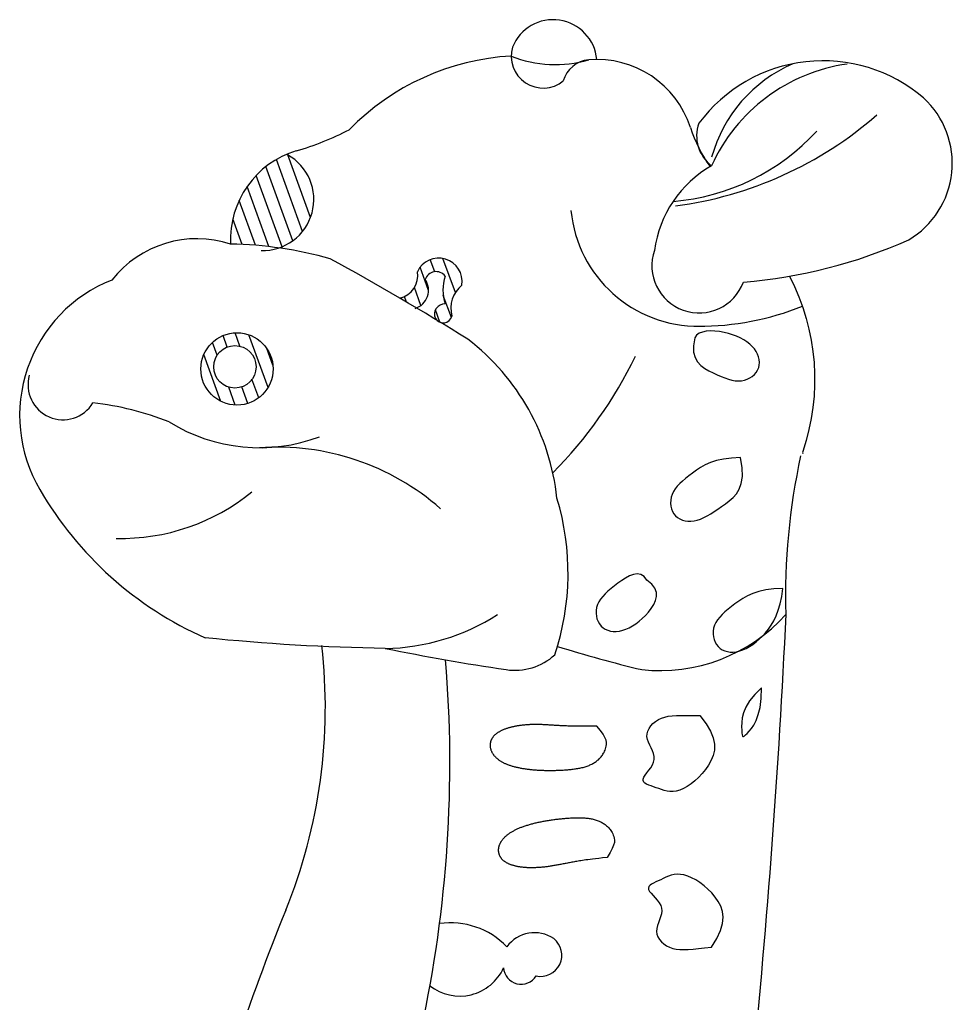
# Model space of a CAD drawing. Extents: x 1150 to 1325, y 2258 to 2543.
# Drawn here: x 1191 to 1290, y 2438.7 to 2543.1 of the extents above; entities that cross this region are included whole.
import ezdxf

# ---------------------------------------------------------------- set-up
doc = ezdxf.new("R2010")
doc.units = 0
doc.header["$LTSCALE"] = 10
doc.header["$MEASUREMENT"] = 0
doc.layers.add('3', color=3, linetype='CONTINUOUS')
doc.layers.add('7', color=7, linetype='CONTINUOUS')
pattern_1 = [(110, (347.7268456030317, 2340.483989022258), (1.222810162490455, 0.445066501304744), [])]

msp = doc.modelspace()

# ---------------------------------------------------------------- hatches: boundary and pattern name
at = {"layer": '3'}
h = msp.add_hatch(dxfattribs=at)
h.set_pattern_fill('ANSI31', color=256, scale=2.160000000000001, angle=25, style=0)
h.set_pattern_definition(pattern_1)
edge = h.paths.add_edge_path()
edge.add_ellipse((1216.836188005773, 2523.991363294585), major_axis=(3.835739236823007, 3.835739236823009), ratio=0.9999999999999422, start_angle=243.5128308526399, end_angle=376.9194050111581, ccw=False)
edge.add_ellipse((1212.639218565207, 2477.61883915357), major_axis=(29.45201653522321, 29.45201653522321), ratio=0.999999999999857, start_angle=36.82966142900525, end_angle=43.90806183813368)
edge.add_ellipse((1223.22402899081, 2519.754932938928), major_axis=(-6.932074191167645, 6.932074191167645), ratio=0.9999999999999442, start_angle=-21.97507329179558, end_angle=47.87794891477671, ccw=False)
h = msp.add_hatch(dxfattribs=at)
h.set_pattern_fill('ANSI31', color=256, scale=2.160000000000001, angle=25, style=0)
h.set_pattern_definition(pattern_1)
edge = h.paths.add_edge_path()
edge.add_ellipse((1235.232034234698, 2515.115213773069), major_axis=(0.8614533664389383, 0.8614533664389382), ratio=0.999999999999745, start_angle=352.2972343843264, end_angle=476.6043989793918)
edge.add_ellipse((1232.418971762669, 2514.356894870049), major_axis=(-1.423326308154535, 1.423326308154535), ratio=0.9999999999999356, start_angle=156.3784630383481, end_angle=259.592159255407, ccw=False)
edge.add_ellipse((1086.249757070162, 2264.989448593079), major_axis=(-203.5108057430478, 203.5108057430478), ratio=0.9999999999788893, start_angle=-75.69184186754964, end_angle=-75.28027358991746)
edge.add_ellipse((1230.850080896885, 2515.910052421996), major_axis=(1.721879131673342, 1.721879131673341), ratio=0.9999999999999422, start_angle=237.3558452822316, end_angle=324.8137730355359)
edge.add_ellipse((1235.508903516319, 2515.277337981309), major_axis=(1.761034692112553, 1.761034692112553), ratio=0.9999999999999608, start_angle=-53.47999249030153, end_angle=110.12058572251101, ccw=False)
edge.add_ellipse((1240.01327957209, 2512.431345875434), major_axis=(-2.270497788683654, 2.270497788683654), ratio=0.9999999999999869, start_angle=-5.530125709589635, end_angle=59.85095194061832)
edge.add_ellipse((1235.994787795416, 2511.84419416011), major_axis=(0.6679994436853388, 0.667999443685339), ratio=0.9999999999993048, start_angle=208.1310714087979, end_angle=300.54356142331136, ccw=False)
edge.add_ellipse((1086.249757070164, 2264.989448593084), major_axis=(203.5108057272689, 203.5108057272689), ratio=0.9999999991394705, start_angle=13.71181767860961, end_angle=13.80518370289897)
edge.add_ellipse((1235.994787795416, 2511.84419416011), major_axis=(0.6679994436853843, 0.6679994436853844), ratio=0.9999999999998457, start_angle=96.38307027553628, end_angle=179.3859299499436, ccw=False)
edge.add_ellipse((1236.238237762485, 2511.649732801006), major_axis=(0.888320920907966, 0.8883209209079665), ratio=0.9999999999998529, start_angle=46.69042979815981, end_angle=96.38307027551087, ccw=False)
edge.add_ellipse((1240.676276244552, 2514.379445761462), major_axis=(-3.331600886873493, 3.331600886873493), ratio=0.9999999999999493, start_angle=26.76942205728841, end_angle=63.23057794270869, ccw=False)
edge = h.paths.add_edge_path()
edge.add_ellipse((1214.107504192509, 2506.013096127878), major_axis=(2.713901426024181, 2.713901426024181), ratio=0.9999999999999505, start_angle=134.9999999999986, end_angle=314.9999999999986, ccw=False)
edge.add_ellipse((1214.107504192509, 2506.013096127878), major_axis=(-2.71390142602429, 2.713901426024289), ratio=0.9999999999999893, start_angle=-134.99999999999972, end_angle=45.000000000000284, ccw=False)
edge = h.paths.add_edge_path(flags=16)
edge.add_ellipse((1213.882658310239, 2506.237667484473), major_axis=(-1.588656556968411, 1.588656556968411), ratio=0.9999999999997685, start_angle=45.00000000000664, end_angle=225.0000000000067)
edge.add_ellipse((1213.882658310239, 2506.237667484473), major_axis=(1.588656556968379, 1.588656556968378), ratio=0.999999999999809, start_angle=314.9999999999945, end_angle=494.9999999999945)

# ---------------------------------------------------------------- linework, layer by layer
for points in [[(1262.675440380731, 2509.314317451883), (1262.539722404075, 2508.479124503397), (1262.562983956567, 2507.785519675892), (1262.719952339987, 2507.215609299926), (1262.985354856115, 2506.751499706057), (1263.333918806733, 2506.375297224844), (1263.740371493621, 2506.069108186847), (1264.179440218557, 2505.815038922624), (1264.625852283325, 2505.595195762733), (1265.058666812724, 2505.395272610722), (1265.474270223644, 2505.215313662094), (1265.873380755996, 2505.058950685338), (1266.256716649689, 2504.929815448945), (1266.624996144634, 2504.831539721406), (1266.978937480741, 2504.767755271211), (1267.319258897921, 2504.742093866852), (1267.646678636084, 2504.758187276819), (1267.961089407758, 2504.818364496304), (1268.25908181594, 2504.919743427315), (1268.536420936247, 2505.058139198558), (1268.788871844294, 2505.229366938742), (1269.012199615697, 2505.429241776576), (1269.202169326071, 2505.653578840766), (1269.354546051031, 2505.898193260023), (1269.465094866194, 2506.158900163054), (1269.530453384394, 2506.431665298524), (1269.550749367342, 2506.713056894936), (1269.526983113969, 2506.999793800746), (1269.460154923202, 2507.288594864414), (1269.351265093973, 2507.576178934397), (1269.201313925211, 2507.859264859155), (1269.011301715846, 2508.134571487146), (1268.782228764808, 2508.398817666828), (1268.515336362879, 2508.649042679659), (1268.212829768253, 2508.883567539095), (1267.877155230975, 2509.101033691592), (1267.51075900109, 2509.300082583606), (1267.116087328643, 2509.479355661591), (1266.695586463682, 2509.637494372004), (1266.251702656249, 2509.7731401613), (1265.786882156393, 2509.884934475935), (1265.305655771081, 2509.970652957621), (1264.820892534978, 2510.024608029105), (1264.347546039674, 2510.040246308388), (1263.900569876757, 2510.011014413473), (1263.494917637816, 2509.930358962362), (1263.145542914438, 2509.791726573059), (1262.867399298214, 2509.588563863565), (1262.675440380731, 2509.314317451883)], [(1267.541645656372, 2496.60510252115), (1266.574535679191, 2496.566635144361), (1265.730371378249, 2496.458624125692), (1264.994856731027, 2496.292156132689), (1264.353695715008, 2496.078317832899), (1263.792592307675, 2495.828195893867), (1263.297250486507, 2495.552876983139), (1262.853374228989, 2495.263447768261), (1262.446667512602, 2494.97099491678), (1262.065693518924, 2494.684365365425), (1261.710452245918, 2494.403447127653), (1261.383802895639, 2494.125888486108), (1261.088604670146, 2493.849337723431), (1260.827716771495, 2493.571443122263), (1260.603998401746, 2493.289852965246), (1260.420308762954, 2493.002215535023), (1260.279507057178, 2492.706179114234), (1260.183695642228, 2492.400735823499), (1260.131949498932, 2492.090253135349), (1260.122586763873, 2491.780442360289), (1260.153925573631, 2491.477014808829), (1260.224284064788, 2491.185681791475), (1260.331980373925, 2490.912154618734), (1260.475332637625, 2490.662144601115), (1260.652658992469, 2490.441363049124), (1260.861997254276, 2490.254681375751), (1261.100263955818, 2490.103611403913), (1261.364095309104, 2489.988825059008), (1261.650127526143, 2489.910994266438), (1261.954996818946, 2489.870790951599), (1262.275339399521, 2489.868887039891), (1262.607791479877, 2489.905954456714), (1262.948989272025, 2489.982665127466), (1263.296240187487, 2490.098947506956), (1263.649536435846, 2490.251756167632), (1264.009541426195, 2490.43730221135), (1264.376918567632, 2490.651796739966), (1264.752331269251, 2490.891450855338), (1265.136442940147, 2491.152475659323), (1265.529916989416, 2491.431082253776), (1265.933416826153, 2491.723481740557), (1266.343581821752, 2492.030769105386), (1266.740955196791, 2492.373574869456), (1267.102056134147, 2492.777413437825), (1267.403403816696, 2493.267799215549), (1267.621517427317, 2493.870246607685), (1267.732916148886, 2494.610270019293), (1267.714119164278, 2495.513383855428), (1267.541645656372, 2496.60510252115)], [(1257.599655084847, 2483.603014135212), (1257.301012658291, 2483.997578393795), (1256.959187877641, 2484.214981680998), (1256.583617296141, 2484.281684568581), (1256.183737467034, 2484.224147628304), (1255.768984943565, 2484.068831431927), (1255.348796278977, 2483.842196551212), (1254.932608026515, 2483.570703557918), (1254.529856739421, 2483.280813023805), (1254.148882745743, 2482.99418347245), (1253.793641472737, 2482.713265234678), (1253.466992122458, 2482.435706593133), (1253.171793896965, 2482.159155830456), (1252.910905998315, 2481.881261229288), (1252.687187628565, 2481.599671072271), (1252.503497989773, 2481.312033642047), (1252.362696283997, 2481.015997221259), (1252.266884869047, 2480.710553930524), (1252.215138725752, 2480.400071242374), (1252.205775990692, 2480.090260467314), (1252.23711480045, 2479.786832915854), (1252.307473291607, 2479.495499898499), (1252.415169600745, 2479.221972725759), (1252.558521864444, 2478.971962708139), (1252.735848219288, 2478.751181156149), (1252.945186481095, 2478.564499482775), (1253.183453182637, 2478.413429510937), (1253.447284535923, 2478.298643166033), (1253.733316752962, 2478.220812373463), (1254.038186045765, 2478.180609058624), (1254.35852862634, 2478.178705146916), (1254.690980706696, 2478.215772563739), (1255.032178498844, 2478.292483234492), (1255.378926410103, 2478.409145127545), (1255.728701629039, 2478.564610383164), (1256.079149539526, 2478.757367184584), (1256.427915525442, 2478.985903715043), (1256.77264497066, 2479.248708157778), (1257.110983259059, 2479.544268696024), (1257.440575774512, 2479.871073513019), (1257.759067900896, 2480.227610792), (1258.060149588716, 2480.611654174194), (1258.321689054996, 2481.018119132794), (1258.517599083387, 2481.441206598984), (1258.621792457541, 2481.875117503947), (1258.608181961112, 2482.314052778867), (1258.450680377752, 2482.752213354929), (1258.123200491112, 2483.183800163316), (1257.599655084847, 2483.603014135211)], [(1272.040115986563, 2482.727101469003), (1271.073006009382, 2482.688634092215), (1270.22884170844, 2482.580623073546), (1269.493327061218, 2482.414155080543), (1268.852166045199, 2482.200316780753), (1268.291062637865, 2481.950194841721), (1267.795720816698, 2481.674875930993), (1267.35184455918, 2481.385446716115), (1266.945137842793, 2481.092993864634), (1266.564163849115, 2480.806364313278), (1266.208922576108, 2480.525446075507), (1265.88227322583, 2480.247887433962), (1265.587075000337, 2479.971336671284), (1265.326187101687, 2479.693442070116), (1265.102468731937, 2479.4118519131), (1264.918779093145, 2479.124214482876), (1264.777977387369, 2478.828178062088), (1264.682165972419, 2478.522734771353), (1264.630419829123, 2478.212252083203), (1264.621057094064, 2477.902441308143), (1264.652395903822, 2477.599013756683), (1264.722754394979, 2477.307680739328), (1264.830450704117, 2477.034153566588), (1264.973802967816, 2476.784143548969), (1265.15112932266, 2476.563361996977), (1265.360467584467, 2476.376680323604), (1265.598734286009, 2476.225610351766), (1265.862565639295, 2476.110824006862), (1266.148597856334, 2476.032993214291), (1266.453467149137, 2475.992789899452), (1266.773809729712, 2475.990885987745), (1267.106261810068, 2476.027953404568), (1267.447459602216, 2476.10466407532), (1267.794232013861, 2476.221309271472), (1268.144178735499, 2476.37665764878), (1268.495092153323, 2476.569097209072), (1268.844764653523, 2476.797015954174), (1269.190988622295, 2477.058801885914), (1269.531556445828, 2477.352843006121), (1269.864260510315, 2477.67752731662), (1270.18689320195, 2478.031242819241), (1270.497050899759, 2478.414358866383), (1270.791545954105, 2478.835170212736), (1271.066994708186, 2479.303952963563), (1271.320013505201, 2479.830983224127), (1271.547218688348, 2480.42653709969), (1271.745226600826, 2481.100890695515), (1271.910653585831, 2481.864320116865), (1272.040115986563, 2482.727101469003)], [(1269.780569792414, 2472.179494119002), (1269.04533421434, 2471.479354785485), (1268.500319839932, 2470.803404415565), (1268.117775555865, 2470.159706058646), (1267.86995024881, 2469.556322764133), (1267.729092805442, 2469.001317581429), (1267.667452112435, 2468.502753559939), (1267.657277056461, 2468.068693749067), (1267.670816524194, 2467.707201198217), (1267.686037812538, 2467.42432319598), (1267.703781859317, 2467.218043987698), (1267.730608012586, 2467.0843320579), (1267.773075620401, 2467.019155891114), (1267.837744030815, 2467.018483971869), (1267.931172591884, 2467.078284784693), (1268.059920651662, 2467.194526814116), (1268.230547558205, 2467.363178544666), (1268.445492047714, 2467.584239973265), (1268.690710408986, 2467.873837146416), (1268.948038318962, 2468.252127623011), (1269.199311454585, 2468.739268961948), (1269.4263654928, 2469.355418722121), (1269.611036110547, 2470.120734462424), (1269.735158984771, 2471.055373741752), (1269.780569792414, 2472.179494119002)], [(1252.306416387535, 2468.139650981154), (1251.826681487743, 2468.127630388532), (1251.411196034802, 2468.119319500815), (1251.052434386725, 2468.114245037628), (1250.742870901526, 2468.111933718598), (1250.474979937217, 2468.111912263352), (1250.241235851812, 2468.113707391517), (1250.034113003324, 2468.116845822719), (1249.846085749764, 2468.120854276585), (1249.67067726335, 2468.125334436666), (1249.505605973109, 2468.130187842215), (1249.349639122269, 2468.135390996405), (1249.201543954061, 2468.140920402415), (1249.060087711713, 2468.146752563418), (1248.924037638456, 2468.152863982593), (1248.792160977519, 2468.159231163113), (1248.663224972132, 2468.165830608156), (1248.536194146613, 2468.172636478244), (1248.410822149641, 2468.17961356329), (1248.287059910982, 2468.186724310554), (1248.164858360403, 2468.193931167295), (1248.044168427672, 2468.201196580773), (1247.924941042555, 2468.208482998248), (1247.807127134819, 2468.21575286698), (1247.690677634232, 2468.222968634228), (1247.57554347056, 2468.230092747252), (1247.461675573571, 2468.237087653311), (1247.349024873032, 2468.243915799667), (1247.237542298709, 2468.250539633577), (1247.127178780369, 2468.256921602303), (1247.017885247781, 2468.263024153103), (1246.909612630709, 2468.268809733238), (1246.802311858923, 2468.274240789966), (1246.695935667804, 2468.279280866722), (1246.590444015193, 2468.283897891629), (1246.48579866455, 2468.288060888985), (1246.381961379329, 2468.291738883088), (1246.27889392299, 2468.294900898235), (1246.176558058989, 2468.297515958724), (1246.074915550784, 2468.299553088853), (1245.973928161832, 2468.300981312919), (1245.873564878049, 2468.301774039912), (1245.773823575197, 2468.301922217589), (1245.674709351491, 2468.301421178398), (1245.57622730515, 2468.300266254791), (1245.478382534394, 2468.298452779215), (1245.38118013744, 2468.295976084119), (1245.284625212507, 2468.292831501953), (1245.188722857813, 2468.289014365165), (1245.093479977192, 2468.284521102379), (1244.998910696938, 2468.279352526908), (1244.905030948959, 2468.273510548239), (1244.811856665163, 2468.26699707586), (1244.71940377746, 2468.259814019256), (1244.627688217759, 2468.251963287916), (1244.536725917967, 2468.243446791325), (1244.446532809994, 2468.234266438973), (1244.357124825749, 2468.224424140344), (1244.268517897139, 2468.213921804927), (1244.180727956075, 2468.202761342209), (1244.093770934464, 2468.190944661676), (1244.007662764215, 2468.178473672815), (1243.922419377237, 2468.165350285114), (1243.83805670544, 2468.15157640806), (1243.75459068073, 2468.137153951138), (1243.672037235018, 2468.122084823838), (1243.590412300211, 2468.106370935645), (1243.509731808219, 2468.090014196048), (1243.43001169095, 2468.073016514531), (1243.351267880313, 2468.055379800584), (1243.273516308217, 2468.037105963693), (1243.19677290657, 2468.018196913344), (1243.121053607282, 2467.998654559025), (1243.046374342259, 2467.978480810224), (1242.972751043413, 2467.957677576426), (1242.900199642651, 2467.936246767119), (1242.828736071882, 2467.914190291791), (1242.758376263014, 2467.891510059927), (1242.689136147957, 2467.868207981016), (1242.621031658619, 2467.844285964544), (1242.554078726908, 2467.819745919998), (1242.488293284734, 2467.794589756865), (1242.423691264006, 2467.768819384632), (1242.360288596631, 2467.742436712788), (1242.298101214519, 2467.715443650817), (1242.237145049578, 2467.687842108207), (1242.177436033717, 2467.659633994447), (1242.118990098845, 2467.630821219021), (1242.06182317687, 2467.601405691418), (1242.005951199702, 2467.571389321125), (1241.951390099249, 2467.540774017628), (1241.898155807419, 2467.509561690415), (1241.846264256121, 2467.477754248973), (1241.795731377264, 2467.445353602788), (1241.746573102758, 2467.412361661348), (1241.698805364509, 2467.37878033414), (1241.652444094428, 2467.344611530651), (1241.607504781869, 2467.30985767309), (1241.564001145972, 2467.274523234565), (1241.521946463325, 2467.238613200903), (1241.481354010512, 2467.202132557934), (1241.442237064123, 2467.165086291484), (1241.404608900742, 2467.127479387384), (1241.368482796957, 2467.089316831463), (1241.333872029354, 2467.050603609549), (1241.300788104305, 2467.011346758365), (1241.269235447323, 2466.971561518212), (1241.239216713707, 2466.931265180286), (1241.210734558753, 2466.890475035782), (1241.183791637761, 2466.849208375896), (1241.158390606029, 2466.807482491823), (1241.134534118855, 2466.765314674759), (1241.112224831538, 2466.7227222159), (1241.091464956821, 2466.679722919164), (1241.072254937234, 2466.636336639365), (1241.054594772754, 2466.59258374404), (1241.038484463358, 2466.548484600728), (1241.02392400902, 2466.504059576963), (1241.010913409717, 2466.459329040285), (1240.999452665425, 2466.41431335823), (1240.98954177612, 2466.369032898335), (1240.981180741778, 2466.323508028138), (1240.974369562376, 2466.277759115176), (1240.96910823789, 2466.231806526986), (1240.965396768295, 2466.185670631105), (1240.963235153568, 2466.139371795071), (1240.962623393685, 2466.09293038642), (1240.963561488622, 2466.046366772691), (1240.966049438355, 2465.999701321419), (1240.970087242861, 2465.952954400143), (1240.975674902114, 2465.9061463764), (1240.982812416093, 2465.859297617726), (1240.991499784771, 2465.812428491659), (1241.001737008127, 2465.765559365736), (1241.013524086135, 2465.718710607495), (1241.026861018772, 2465.671902584473), (1241.041747806014, 2465.625155664206), (1241.058184447837, 2465.578490214233), (1241.076170944218, 2465.53192660209), (1241.095707295131, 2465.485485195314), (1241.116793500555, 2465.439186361443), (1241.139429560464, 2465.393050468014), (1241.163615474834, 2465.347097882564), (1241.189351243643, 2465.301348972631), (1241.216636866865, 2465.255824105752), (1241.245472344477, 2465.210543649463), (1241.275857676456, 2465.165527971302), (1241.307792862776, 2465.120797438806), (1241.341277903415, 2465.076372419514), (1241.376312798349, 2465.03227328096), (1241.412897547553, 2464.988520390684), (1241.451032151003, 2464.945134116221), (1241.490716608677, 2464.90213482511), (1241.531950920549, 2464.859542884888), (1241.574735086597, 2464.817378663091), (1241.619069106796, 2464.775662527258), (1241.664952981122, 2464.734414844924), (1241.712386709551, 2464.693655983629), (1241.76137029206, 2464.653406310907), (1241.811903728624, 2464.613686194298), (1241.86398701922, 2464.574516001337), (1241.917619561952, 2464.535915445398), (1241.972798347441, 2464.497901623188), (1242.029519764433, 2464.460490977252), (1242.087780201677, 2464.423699950133), (1242.147576047921, 2464.387544984374), (1242.208903691912, 2464.352042522521), (1242.2717595224, 2464.317209007115), (1242.336139928132, 2464.283060880701), (1242.402038890369, 2464.24961196916), (1242.469440760435, 2464.216865631724), (1242.538327482163, 2464.184822610961), (1242.608680999391, 2464.153483649442), (1242.680483255952, 2464.122849489735), (1242.753716195683, 2464.09292087441), (1242.82836176242, 2464.063698546036), (1242.904401899998, 2464.035183247182), (1242.981817950381, 2464.007375066252), (1243.060588848049, 2463.980271474988), (1243.140692925607, 2463.953869290964), (1243.222108515666, 2463.928165331757), (1243.304813950831, 2463.903156414942), (1243.38878756371, 2463.878839358095), (1243.474007686911, 2463.855210978792), (1243.560452653041, 2463.832268094609), (1243.648100794708, 2463.81000752312), (1243.736930444519, 2463.788426081902), (1243.826919935081, 2463.767520588531), (1243.918047599002, 2463.747287860582), (1244.010291768891, 2463.72772471563), (1244.103630777353, 2463.708827971253), (1244.198042956997, 2463.690594445024), (1244.29350664043, 2463.67302095452), (1244.39000016026, 2463.656104317317), (1244.487501849094, 2463.639841350991), (1244.58599003954, 2463.624228873115), (1244.685443064205, 2463.609263701268), (1244.785839255696, 2463.594942653025), (1244.887156946622, 2463.58126254596), (1244.989374469589, 2463.56822019765), (1245.092470157205, 2463.555812425671), (1245.196422342078, 2463.544036047597), (1245.301209356815, 2463.532887881006), (1245.406809534024, 2463.522364743471), (1245.513201206312, 2463.512463452571), (1245.620362706286, 2463.503180825879), (1245.728272366555, 2463.494513680971), (1245.836908519725, 2463.486458835424), (1245.946249498404, 2463.479013106813), (1246.0562736352, 2463.472173312713), (1246.16695926272, 2463.465936270701), (1246.278284713572, 2463.460298798352), (1246.390228320363, 2463.455257713242), (1246.5027684157, 2463.450809832946), (1246.615883332191, 2463.446951975039), (1246.729551402444, 2463.443680957099), (1246.843750959066, 2463.440993596701), (1246.958460334665, 2463.438886711419), (1247.073657861848, 2463.43735711883), (1247.189321873222, 2463.43640163651), (1247.305430701396, 2463.436017082035), (1247.421962678975, 2463.436200272979), (1247.53889613857, 2463.436948026918), (1247.656209412785, 2463.438257161429), (1247.77388083423, 2463.440124494087), (1247.891887224791, 2463.442548953853), (1248.010199363472, 2463.445537915226), (1248.128786518559, 2463.449100864093), (1248.247617958335, 2463.45324728634), (1248.366662951085, 2463.45798666785), (1248.485890765093, 2463.463328494509), (1248.605270668643, 2463.469282252204), (1248.72477193002, 2463.475857426819), (1248.844357774625, 2463.48307194978), (1248.963967256333, 2463.49097753467), (1249.083533386134, 2463.499634340615), (1249.202989175021, 2463.509102526737), (1249.322267633984, 2463.519442252162), (1249.441301774015, 2463.530713676013), (1249.560024606106, 2463.542976957414), (1249.678369141247, 2463.55629225549), (1249.796266879711, 2463.57072184075), (1249.913643278885, 2463.586336429242), (1250.030422285437, 2463.6032088484), (1250.146527846037, 2463.621411925659), (1250.261883907352, 2463.641018488452), (1250.37641441605, 2463.662101364213), (1250.4900433188, 2463.684733380374), (1250.60269456227, 2463.708987364372), (1250.714292093128, 2463.734936143639), (1250.824759858043, 2463.762652545608), (1250.934021803682, 2463.792209397715), (1251.042001876713, 2463.823679527392), (1251.148624023806, 2463.857135762074), (1251.253812191628, 2463.892650929194), (1251.357490326848, 2463.930297856186), (1251.459582376133, 2463.970149370484), (1251.560012286152, 2464.012278299522), (1251.658704003573, 2464.056757470733), (1251.755581475065, 2464.103659711552), (1251.850568647295, 2464.153057849412), (1251.943589466932, 2464.205024711746), (1252.034567880644, 2464.25963312599), (1252.123427835099, 2464.316955919576), (1252.210093276965, 2464.377065919939), (1252.294488152912, 2464.440035954512), (1252.376536409606, 2464.505938850728), (1252.456161993716, 2464.574847436023), (1252.533288851911, 2464.646834537829), (1252.607840930859, 2464.721972983582), (1252.679742177227, 2464.800335600713), (1252.748916537684, 2464.881995216657), (1252.815287958898, 2464.967024658848), (1252.878813628784, 2465.055669556062), (1252.939583700234, 2465.148866742446), (1252.997721567389, 2465.24772585349), (1253.053350624389, 2465.35335652468), (1253.106594265374, 2465.466868391507), (1253.157575884483, 2465.589371089459), (1253.206418875855, 2465.721974254026), (1253.253246633632, 2465.865787520696), (1253.295714366022, 2466.023066301117), (1253.321604537523, 2466.200649111564), (1253.316231426699, 2466.406520244474), (1253.264909312117, 2466.648663992279), (1253.152952472344, 2466.935064647415), (1252.965675185945, 2467.273706502317), (1252.688391731486, 2467.672573849418), (1252.306416387535, 2468.139650981154)], [(1263.236031470199, 2469.255303139198), (1263.901832398058, 2468.391382969659), (1264.36446200876, 2467.601037957473), (1264.646793894303, 2466.877212950562), (1264.771701646684, 2466.212852796853), (1264.7620588579, 2465.600902344271), (1264.640739119951, 2465.034306440742), (1264.430616024833, 2464.506009934189), (1264.154563164545, 2464.00895767254), (1263.833043432869, 2463.538110261453), (1263.476876930728, 2463.096491337534), (1263.09447306083, 2462.689140295121), (1262.694241225882, 2462.321096528553), (1262.28459082859, 2461.997399432169), (1261.873931271662, 2461.723088400309), (1261.470671957807, 2461.503202827312), (1261.08322228973, 2461.342782107517), (1260.718085539512, 2461.244513918416), (1260.37414045672, 2461.201679070123), (1260.048359660293, 2461.205206655904), (1259.737715769169, 2461.246025769025), (1259.439181402289, 2461.315065502753), (1259.149729178592, 2461.403254950355), (1258.866331717015, 2461.501523205096), (1258.5859616365, 2461.600799360244), (1258.307778003297, 2461.694308230588), (1258.039685672913, 2461.784457517013), (1257.791775948165, 2461.875950641929), (1257.574140131871, 2461.973491027744), (1257.39686952685, 2462.081782096868), (1257.270055435918, 2462.205527271708), (1257.203789161895, 2462.349429974674), (1257.208162007599, 2462.518193628175), (1257.288163562731, 2462.715121827474), (1257.428376564534, 2462.937918859252), (1257.608282037134, 2463.182889183046), (1257.807361004658, 2463.44633725839), (1258.005094491232, 2463.724567544822), (1258.180963520982, 2464.013884501877), (1258.314449118034, 2464.31059258909), (1258.385032306516, 2464.610996265999), (1258.378809516237, 2464.912015914524), (1258.308338799744, 2465.213035606125), (1258.19279361527, 2465.514055334649), (1258.051347421044, 2465.815075093942), (1257.903173675299, 2466.116094877851), (1257.767445836265, 2466.417114680221), (1257.663337362174, 2466.718134494899), (1257.610021711257, 2467.019154315731), (1257.622439606481, 2467.319306242666), (1257.698600829754, 2467.614250800066), (1257.832282427721, 2467.898780618395), (1258.017261447026, 2468.16768832812), (1258.247314934313, 2468.415766559704), (1258.516219936226, 2468.637807943614), (1258.817753499411, 2468.828605110312), (1259.14569267051, 2468.982950690266), (1259.496281249974, 2469.097541082057), (1259.875630053477, 2469.176687756739), (1260.2923166505, 2469.226605953485), (1260.754918610522, 2469.253510911467), (1261.272013503022, 2469.263617869858), (1261.852178897482, 2469.263142067828), (1262.50399236338, 2469.258298744551), (1263.236031470198, 2469.255303139198)], [(1253.3860123926, 2454.204483173688), (1252.908634699774, 2454.155487182852), (1252.495457406833, 2454.110970252837), (1252.138955695221, 2454.070446186847), (1251.83160474638, 2454.033428788084), (1251.565879741756, 2453.999431859752), (1251.334255862791, 2453.967969205054), (1251.129208290931, 2453.938554627195), (1250.943212207618, 2453.910701929375), (1250.769792637246, 2453.883983741706), (1250.606673976003, 2453.858208001921), (1250.452630463024, 2453.833241474662), (1250.306436337445, 2453.808950924568), (1250.166865838404, 2453.785203116281), (1250.032693205036, 2453.761864814441), (1249.902692676479, 2453.738802783689), (1249.775638491867, 2453.715883788666), (1249.650500276877, 2453.693001969495), (1249.527029203334, 2453.670160968231), (1249.405171829603, 2453.647391802414), (1249.28487471405, 2453.624725489581), (1249.166084415038, 2453.602193047271), (1249.048747490933, 2453.579825493023), (1248.9328105001, 2453.557653844375), (1248.818220000903, 2453.535709118864), (1248.704922551706, 2453.514022334031), (1248.592864710876, 2453.492624507413), (1248.481993036777, 2453.471546656549), (1248.372254087773, 2453.450819798976), (1248.263594422229, 2453.430474952235), (1248.15596059851, 2453.410543133862), (1248.049299174981, 2453.391055361397), (1247.943556710006, 2453.372042652378), (1247.838681692147, 2453.35353516633), (1247.734630330746, 2453.335559630731), (1247.631360765343, 2453.318141915043), (1247.528831135476, 2453.30130788873), (1247.426999580685, 2453.285083421255), (1247.325824240508, 2453.269494382082), (1247.225263254485, 2453.254566640675), (1247.125274762155, 2453.240326066497), (1247.025824623839, 2453.226795096962), (1246.926909582992, 2453.213982441283), (1246.828534103848, 2453.201893376624), (1246.730702650644, 2453.19053318015), (1246.633419687616, 2453.179907129024), (1246.536689679, 2453.170020500409), (1246.440517089032, 2453.160878571471), (1246.344906381949, 2453.152486619372), (1246.249863952181, 2453.144849063265), (1246.155403914944, 2453.13796689025), (1246.061542315648, 2453.131840229416), (1245.968295199702, 2453.126469209853), (1245.875678612519, 2453.121853960649), (1245.783708599507, 2453.117994610893), (1245.692401206077, 2453.114891289675), (1245.601772477639, 2453.112544126083), (1245.511838459604, 2453.110953249206), (1245.422615197383, 2453.110118788134), (1245.334118736384, 2453.110040871954), (1245.246365122019, 2453.110719629757), (1245.159370399698, 2453.112155190631), (1245.073150614831, 2453.114347683665), (1244.987721812829, 2453.117297237947), (1244.903100039102, 2453.121003982568), (1244.81930133906, 2453.125468046615), (1244.736341758113, 2453.130689559179), (1244.654237341672, 2453.136668649347), (1244.573004135147, 2453.143405446208), (1244.492658183948, 2453.150900078853), (1244.413215533486, 2453.159152676369), (1244.334692229172, 2453.168163367846), (1244.257104316414, 2453.177932282372), (1244.180467840624, 2453.188459549037), (1244.104798847212, 2453.199745296929), (1244.030113381589, 2453.211789655138), (1243.956427489163, 2453.224592752752), (1243.883757215347, 2453.238154718861), (1243.81211860555, 2453.252475682552), (1243.741527705182, 2453.267555772916), (1243.672000559654, 2453.283395119041), (1243.603553214376, 2453.299993850017), (1243.536201714759, 2453.317352094931), (1243.469962106212, 2453.335469982874), (1243.404850434146, 2453.354347642934), (1243.340882743972, 2453.373985204199), (1243.278075081099, 2453.39438279576), (1243.216443490938, 2453.415540546704), (1243.1560040189, 2453.437458586121), (1243.096772710393, 2453.460137043101), (1243.038765610831, 2453.48357604673), (1242.98199876562, 2453.5077757261), (1242.926488220174, 2453.532736210298), (1242.872250019901, 2453.558457628414), (1242.819300210212, 2453.584940109537), (1242.767654836518, 2453.612183782755), (1242.717329944228, 2453.640188777157), (1242.668341204891, 2453.668954657063), (1242.620702794603, 2453.698478727706), (1242.574428515599, 2453.728757729552), (1242.529532170112, 2453.759788403066), (1242.486027560377, 2453.791567488711), (1242.443928488628, 2453.824091726954), (1242.403248757099, 2453.857357858257), (1242.364002168026, 2453.891362623087), (1242.326201028189, 2453.926100502824), (1242.289851662572, 2453.96155694252), (1242.254958900704, 2453.99771512814), (1242.221527572113, 2454.034558245654), (1242.189562506331, 2454.072069481028), (1242.159068532887, 2454.110232020229), (1242.130050481311, 2454.149029049225), (1242.102513181133, 2454.188443753984), (1242.07646108802, 2454.228458755702), (1242.051897162188, 2454.269054416493), (1242.028823989992, 2454.310210533699), (1242.007244157785, 2454.351906904665), (1241.987160251921, 2454.394123326733), (1241.968574858753, 2454.436839597246), (1241.951490564636, 2454.480035513548), (1241.935909955923, 2454.52369087298), (1241.921835618967, 2454.567785472888), (1241.909270140124, 2454.612299110613), (1241.898216105746, 2454.657211583498), (1241.888676102188, 2454.702502688887), (1241.880652715802, 2454.748152224124), (1241.874148532944, 2454.794139986549), (1241.869166139966, 2454.840445773509), (1241.865708123222, 2454.887049382344), (1241.863777069067, 2454.933930610398), (1241.863375563854, 2454.981069255015), (1241.864506193937, 2455.028445113536), (1241.867171545669, 2455.076037983306), (1241.871374205404, 2455.123827661668), (1241.877116759497, 2455.171793945965), (1241.8844017943, 2455.219916633539), (1241.893231896168, 2455.268175521733), (1241.903609651455, 2455.316550407892), (1241.915537646514, 2455.365021089357), (1241.929018467699, 2455.413567363473), (1241.944054701363, 2455.462169027582), (1241.960648933862, 2455.510805879027), (1241.978803751548, 2455.559457715151), (1241.998521740774, 2455.608104333297), (1242.019805487896, 2455.656725530809), (1242.042657579266, 2455.70530110503), (1242.067080601239, 2455.753810853302), (1242.093077140169, 2455.802234572969), (1242.120649782408, 2455.850552061373), (1242.149801114311, 2455.898743115859), (1242.180533722231, 2455.946787533769), (1242.212850192524, 2455.994665112445), (1242.246753111541, 2456.042355649231), (1242.282245065637, 2456.089838941471), (1242.319328641166, 2456.137094786508), (1242.358006424482, 2456.184102981683), (1242.398281001937, 2456.230843324341), (1242.440154959887, 2456.277295611825), (1242.483630884685, 2456.323439641477), (1242.528711362684, 2456.369255210641), (1242.575398980239, 2456.41472211666), (1242.623695643634, 2456.459820729317), (1242.673600538883, 2456.504533708163), (1242.725112171928, 2456.548844285185), (1242.778229048712, 2456.592735692373), (1242.83294967518, 2456.636191161717), (1242.889272557276, 2456.679193925206), (1242.947196200942, 2456.72172721483), (1243.006719112123, 2456.763774262578), (1243.067837076487, 2456.805320590204), (1243.130534998613, 2456.846360878519), (1243.194795062802, 2456.886892098097), (1243.260599453358, 2456.926911219513), (1243.327930354583, 2456.966415213344), (1243.396769950779, 2457.005401050162), (1243.467100426251, 2457.043865700544), (1243.5389039653, 2457.081806135064), (1243.612162072161, 2457.119219896739), (1243.686853530796, 2457.156106818349), (1243.762956445096, 2457.192467305114), (1243.840448918955, 2457.228301762258), (1243.919309056264, 2457.263610594999), (1243.999514960917, 2457.298394208561), (1244.081044736807, 2457.332653008165), (1244.163876487825, 2457.366387399031), (1244.247988317865, 2457.399597786381), (1244.333358330819, 2457.432284575438), (1244.41996463058, 2457.46444817142), (1244.50778532104, 2457.496088979552), (1244.596798506092, 2457.527207405052), (1244.686982289629, 2457.557803853144), (1244.778314775543, 2457.587878729048), (1244.870774067726, 2457.617432437985), (1244.964338270073, 2457.646465385178), (1245.058985486475, 2457.674977975847), (1245.154693820824, 2457.702970615213), (1245.251441377014, 2457.730443708499), (1245.349206258937, 2457.757397660924), (1245.447966570486, 2457.783832877712), (1245.547700415553, 2457.809749764082), (1245.648385898031, 2457.835148725258), (1245.750001121812, 2457.860030166458), (1245.85252419079, 2457.884394492906), (1245.955933208857, 2457.908242109823), (1246.060206279904, 2457.931573422429), (1246.165321507826, 2457.954388835946), (1246.271256996515, 2457.976688755596), (1246.377990849863, 2457.9984735866), (1246.485501171763, 2458.019743734179), (1246.593766066108, 2458.040499603554), (1246.70276363679, 2458.060741599948), (1246.812471987702, 2458.080470128581), (1246.922869222736, 2458.099685594674), (1247.033933445786, 2458.118388403449), (1247.145642760743, 2458.136578960128), (1247.257975271501, 2458.154257669931), (1247.370909081951, 2458.17142493808), (1247.484422295987, 2458.188081169797), (1247.598493017502, 2458.204226770302), (1247.713099350387, 2458.219862144817), (1247.828219398536, 2458.234987698564), (1247.943831265841, 2458.249603836763), (1248.059913056195, 2458.263710964637), (1248.17644287349, 2458.277309487406), (1248.293398821619, 2458.290399810292), (1248.410757774099, 2458.302980052384), (1248.528491682944, 2458.315039188245), (1248.64657126979, 2458.326563906307), (1248.764967256276, 2458.337540895), (1248.883650364039, 2458.347956842755), (1249.002591314717, 2458.357798438004), (1249.121760829947, 2458.367052369176), (1249.241129631367, 2458.375705324705), (1249.360663519111, 2458.383734848492), (1249.480308607301, 2458.391081906336), (1249.600006088553, 2458.397678319506), (1249.719697155485, 2458.403455909272), (1249.839323000716, 2458.408346496903), (1249.958824816862, 2458.412281903669), (1250.078143796541, 2458.415193950841), (1250.19722113237, 2458.417014459687), (1250.315996786592, 2458.417672965346), (1250.434405799945, 2458.417089858429), (1250.552381982791, 2458.415183243415), (1250.669859145492, 2458.411871224785), (1250.786771098413, 2458.407071907017), (1250.903051651914, 2458.400703394591), (1251.018634616358, 2458.392683791986), (1251.133453802109, 2458.382931203682), (1251.247443019528, 2458.371363734158), (1251.360536078979, 2458.357899487894), (1251.472666790823, 2458.342456569369), (1251.583768965423, 2458.324953083062), (1251.693776413143, 2458.305307133453), (1251.802622944344, 2458.283436825022), (1251.910242369388, 2458.259260262248), (1252.01656849864, 2458.232695549611), (1252.12153514246, 2458.203660791589), (1252.225076111212, 2458.172074092662), (1252.327125215258, 2458.13785355731), (1252.427616264961, 2458.100917290013), (1252.526483070684, 2458.061183395249), (1252.623659442788, 2458.018569977498), (1252.719079191636, 2457.97299514124), (1252.812676127592, 2457.924376990954), (1252.904384061017, 2457.872633631119), (1252.994136802274, 2457.817683166215), (1253.081868161727, 2457.759443700722), (1253.167511949736, 2457.697833339119), (1253.251001976665, 2457.632770185885), (1253.332272052876, 2457.564172345499), (1253.411255988733, 2457.491957922442), (1253.487887594596, 2457.416045021193), (1253.562155596202, 2457.336184564932), (1253.634268380768, 2457.251458751652), (1253.704489250888, 2457.160782598043), (1253.773081509152, 2457.0630711208), (1253.840308458151, 2456.957239336614), (1253.906433400479, 2456.842202262178), (1253.971719638725, 2456.716874914184), (1254.036430475481, 2456.580172309325), (1254.098526505068, 2456.429559540364), (1254.146757488729, 2456.256702004335), (1254.167570479433, 2456.051815174345), (1254.147412530152, 2455.805114523501), (1254.072730693857, 2455.506815524907), (1253.92997202352, 2455.14713365167), (1253.70558357211, 2454.716284376895), (1253.3860123926, 2454.204483173688)], [(1264.450767110738, 2444.687156825508), (1265.028098491808, 2445.612541832576), (1265.410507389956, 2446.444668523414), (1265.620059871807, 2447.19281402502), (1265.678822003987, 2447.866255464391), (1265.608859853124, 2448.474269968525), (1265.432239485843, 2449.026134664419), (1265.171026968771, 2449.53112667907), (1264.847288368532, 2449.998523139477), (1264.480889657686, 2450.435357441098), (1264.082896432501, 2450.839688053244), (1263.662174195181, 2451.207329713686), (1263.227588447927, 2451.534097160197), (1262.78800469294, 2451.815805130549), (1262.352288432421, 2452.048268362513), (1261.929305168572, 2452.227301593863), (1261.527920403594, 2452.348719562369), (1261.154870818834, 2452.410489220444), (1260.808377812213, 2452.41918637906), (1260.484533960798, 2452.383539063828), (1260.179431841656, 2452.31227530036), (1259.889164031854, 2452.214123114267), (1259.60982310846, 2452.097810531161), (1259.337501648538, 2451.972065576655), (1259.068292229157, 2451.845616276358), (1258.800689673999, 2451.72512181554), (1258.542797793214, 2451.608966018102), (1258.305122643564, 2451.4934638676), (1258.098170281815, 2451.374930347593), (1257.932446764731, 2451.249680441637), (1257.818458149077, 2451.114029133289), (1257.766710491617, 2450.964291406109), (1257.787709849116, 2450.796782243651), (1257.886747361131, 2450.6087063661), (1258.048254498386, 2450.400827440137), (1258.251447814397, 2450.174798869068), (1258.475543862681, 2449.9322740562), (1258.699759196754, 2449.674906404839), (1258.903310370134, 2449.404349318293), (1259.065413936337, 2449.122256199868), (1259.165286448879, 2448.83028045287), (1259.18878835919, 2448.530115144868), (1259.148355710361, 2448.223612000474), (1259.063068443393, 2447.912662408563), (1258.952006499289, 2447.599157758011), (1258.834249819052, 2447.284989437692), (1258.728878343685, 2446.97204883648), (1258.65497201419, 2446.662227343251), (1258.63161077157, 2446.357416346878), (1258.673576852145, 2446.059953355154), (1258.778461673499, 2445.773960351533), (1258.939558948533, 2445.504005438389), (1259.150162390147, 2445.254656718094), (1259.403565711241, 2445.03048229302), (1259.693062624717, 2444.83605026554), (1260.011946843476, 2444.675928738026), (1260.353512080418, 2444.55468581285), (1260.713694569795, 2444.475238444817), (1261.099000631268, 2444.433898998459), (1261.518579105847, 2444.425328690741), (1261.981578834544, 2444.444188738627), (1262.49714865837, 2444.485140359083), (1263.074437418337, 2444.542844769072), (1263.722593955456, 2444.611963185559), (1264.450767110738, 2444.687156825508)]]:
    msp.add_lwpolyline(points, dxfattribs=at)
for centre, radius in [((1214.107504192509, 2506.013096127878), 3.838036203627043), ((1213.882658310239, 2506.237667484473), 2.24669964881734)]:
    msp.add_circle(centre, radius, dxfattribs=at)
for centre, radius, start, end in [((1246.598099675057, 2539.195375746905), 3.396541785815749, 163.716925856918, 308.9684272701349), ((1247.892157933682, 2550.981014197027), 12.68475472580721, 248.297797188799, 286.2058725629346), ((1251.683403130408, 2535.754869708496), 3.055748649540134, 94.71278327089415, 164.8284510826196), ((1252.29044903237, 2538.835598294273), 1.242534373886884e-13, 10.76451341447147, 180), ((1279.159002334354, 2524.406119420164), 15.23739951544727, 113.5042828558412, 164.5314450297636), ((1255.293986982695, 2563.608728963994), 40.6582305556604, 277.5713186535935, 311.0813434683764), ((1258.488934541123, 2546.984699765732), 23.27399246810701, 274.6861186324338, 317.4456232153035), ((1277.025894948622, 2536.435720897371), 15.566408733177, 198.0440523840514, 215.1627685121661), ((1223.22402899081, 2519.754932938929), 9.80343333652547, 106.7222758363134, 182.8779489147814), ((1216.836188005773, 2523.991363294585), 5.424554450441416, 268.3346287449572, 60.92885578653078), ((1263.048435639843, 2524.11445567212), 13.56869281831454, 185.514063636766, 270.8008029370881), ((1212.639218565206, 2477.618839153571), 41.6514412233655, 74.17032736838689, 88.90806183812823), ((1235.508903516319, 2515.277337981309), 2.490479145394898, 351.5200075097101, 155.1205857224962), ((1230.850080896885, 2515.910052421996), 2.435104820779644, 282.3558452822464, 9.813773035528019), ((1235.232034234698, 2515.115213773069), 1.218279034169724, 37.29723438432076, 161.6043989793912), ((1232.418971762669, 2514.356894870049), 2.012887368674709, 287.1769211307529, 34.59215925540032), ((1240.676276244552, 2514.379445761462), 4.711595158629738, 161.769422057277, 198.230577942723), ((1240.01327957209, 2512.431345875434), 3.210968766094472, 129.4698742904105, 194.8509519406121), ((1235.994787795415, 2511.84419416011), 0.9446938729172888, 141.3830702755157, 345.5435614233261), ((1236.238237762485, 2511.649732801006), 1.256275494087352, 91.69042979815649, 141.3830702755055), ((1263.134063834662, 2539.963958045606), 29.41831981148219, 269.833228371653, 291.8887463326999), ((1215.568087956653, 2527.046511653352), 45.31081077670219, 315.0040169099552, 334.2486941681599), ((1274.472134170103, 2497.142588308203), 0.3486800835905809, 161.214224717339, 198.785775282661), ((1201.802048156739, 2509.986990617192), 21.94542606999367, 268.6660087337214, 309.231150261931), ((1229.454867321773, 2499.228602917584), 22.86208255245413, 270.9825251494027, 302.5749248119074), ((1236.76956525403, 2438.99425012466), 8.281929550774462, 43.88212310759619, 98.09480020323167), ((1245.686905397688, 2442.547605438534), 3.670936795286072, 56.1173534163427, 143.4236425054479), ((1246.326090523444, 2443.837340587284), 2.251774883398023, 257.5061904133251, 51.31847466028535), ((1237.741913068985, 2444.617524346282), 5.11219946214108, 231.8083670874739, 335.5174194300821), ((1244.254743439457, 2442.621744963145), 1.864331282588466, 183.7767240003421, 328.1842444350332)]:
    msp.add_arc(centre, radius, start, end, dxfattribs=at)
at = {"layer": '7'}
msp.add_lwpolyline([(1286.958390027027, 2534.75803148355, 0.4349460522352001), (1263.124459536487, 2532.063194393619, 0.335722295392741), (1264.473547542961, 2527.571799243733, 0.2332782984340348), (1258.402645157405, 2518.58900574576, 0.9876799614549515), (1267.846273915571, 2515.220457784244, 0.08476339152650476), (1285.384449781857, 2519.711856132332, 0.5038028710147204)], format="xyb", close=True, dxfattribs=at)
for points in [[(1272.733868734605, 2515.846579695887, -0.204517270178508), (1274.142028539824, 2497.2548739865)], [(1272.343242412384, 2479.962997862138, -0.01312914449168951), (1268.746528275111, 2431.310511191093, 0.121965730907829), (1273.018644533223, 2407.056974183518, 0.121965730907829)], [(1229.846893931355, 2476.36988174223, -0.02082363565952778), (1210.734777819898, 2477.492732128802, -0.02082363565952778)]]:
    msp.add_lwpolyline(points, format="xyb", dxfattribs=at)
for centre, radius, start, end in [((1247.653949767506, 2538.398768687874), 4.657031837781429, 5.382256707225897, 157.9417976936171), ((1244.660179605911, 2513.183354450307), 26.05288523843447, 93.20949444221536, 135.6680466806279), ((1252.29044903237, 2528.391345510604), 10.44425278366868, 17.97264804322623, 94.71278327089415), ((1281.473893931935, 2519.871654131271), 18.66290470688015, 98.03928255212055, 155.6323031055584), ((1211.717069272367, 2559.044287641665), 31.13663261157697, 286.1987467413236, 297.3550915205639), ((1209.877092842866, 2508.317167750343), 11.5086590263651, 72.00263761450555, 141.7314849778352), ((1086.249757070148, 2264.989448593085), 287.80774156478, 58.03488581950668, 61.4045670012638), ((1206.48874400991, 2501.072561463004), 15.44214189027024, 111.4510739890593, 210.5967814744215), ((1223.656980964837, 2489.700778463667), 24.54219203104859, 6.113166145724906, 52.44505710245488), ((1195.640423372512, 2504.331021437751), 3.707813572454271, 164.2192283580255, 328.9751859398004), ((1195.198720611594, 2470.705910458266), 31.91990028243142, 68.47114273677438, 83.48978056407655), ((1216.484535935313, 2515.760619536519), 18.10001390421509, 238.0722732070209, 290.6802381895049), ((1218.361373652353, 2471.481567547331), 26.24622934576641, 48.67377981796896, 94.10065526048658), ((1341.619177195932, 2481.984127278687), 69.3054117962863, 167.6513861590348, 181.6711336516303), ((1226.162972774469, 2512.348812283194), 38.11791604069703, 210.1341455124685, 246.1245900773457), ((1221.766277419391, 2484.359486105317), 27.47033359395271, 341.6168567128731, 16.83279986661011), ((1258.964714879538, 2492.057980919102), 18.03534347040161, 263.9170765499385, 317.8845469702021), ((1166.399947993318, 2470.09884306769), 57.08225880308981, 337.8775461066775, 6.61404503038605), ((1280.214636628344, 2726.12749125869), 254.7857394277924, 258.5982860991332, 261.5246351279428), ((1243.592451451241, 2480.359919461925), 6.304585627299249, 261.5246351279426, 312.2908031022174), ((1290.886036916665, 2614.574354407504), 144.4675999583031, 252.778150375209, 256.4562746053557), ((1104.264349826031, 2464.179394582349), 132.4328309646206, 347.7262571145218, 4.758372290643259), ((1444.556632678184, 2357.024124087342), 243.1793493111686, 157.8775461066896, 161.5448921740157)]:
    msp.add_arc(centre, radius, start, end, dxfattribs=at)

doc.saveas('drawing.dxf')
